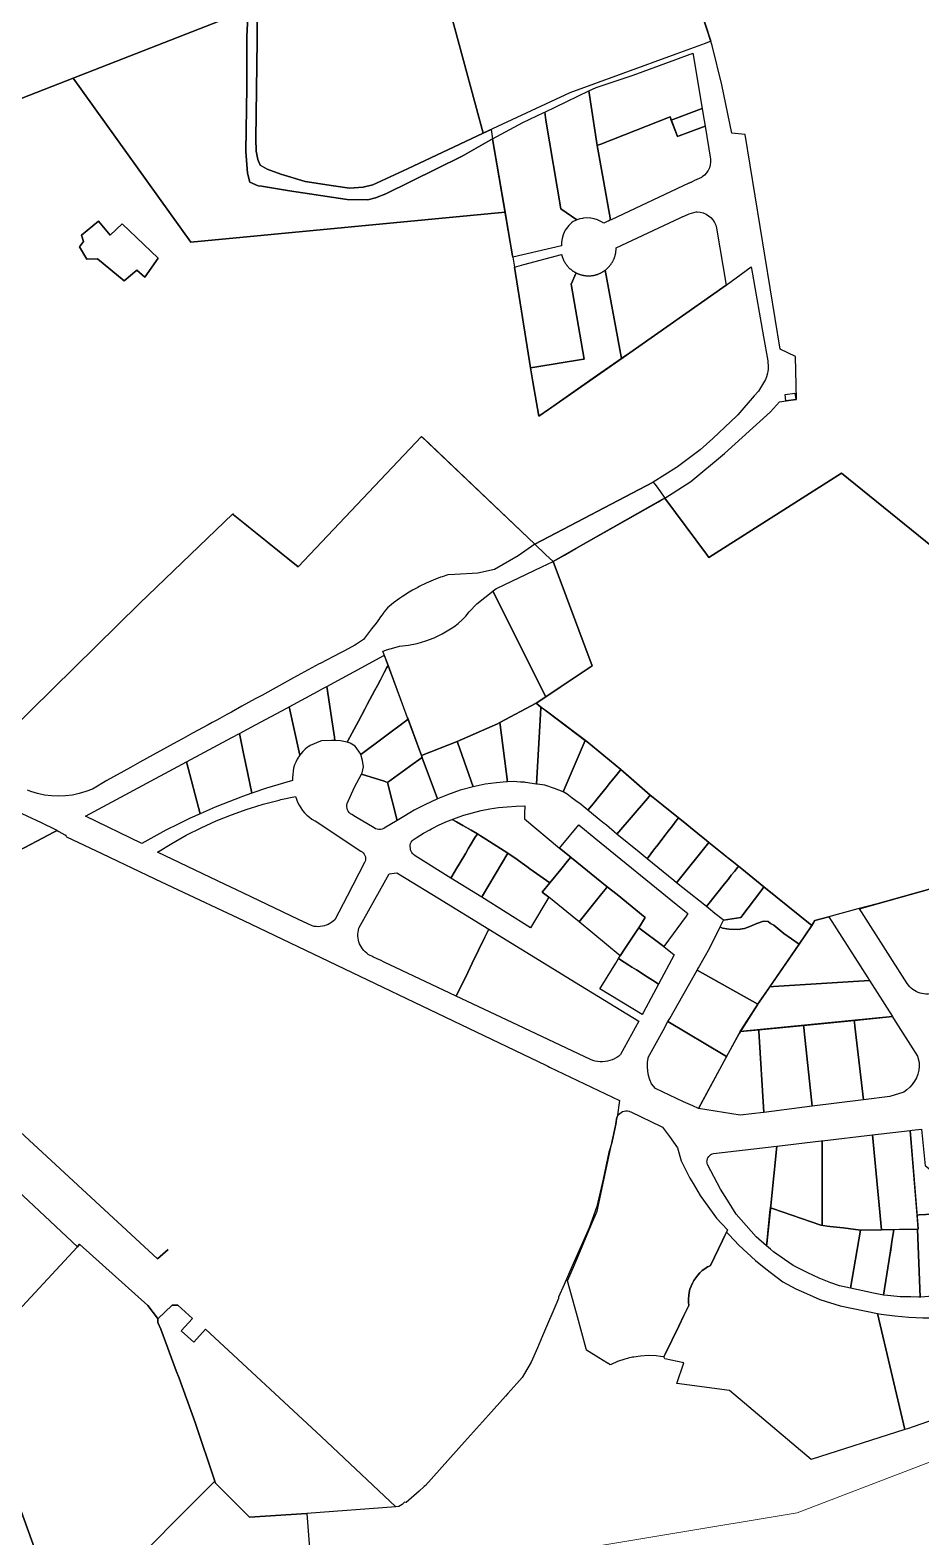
# Model space of a CAD drawing. Header units: metres. Extents: x 3 to 1027712, y 40 to 4430649.
# Drawn here: x 512282 to 512669, y 4409415 to 4410070 of the extents above; entities that cross this region are included whole.
import ezdxf

# ---------------------------------------------------------------- set-up
doc = ezdxf.new("R2010")
doc.units = ezdxf.units.M
doc.header["$MEASUREMENT"] = 0
doc.layers.add('A.ES.SDGC.CP.07003.cadastralparcel — CadastralParcel', color=1, linetype='Continuous')
doc.layers.add('Tuberias_distribucion_agua_ABAQUA', color=5, linetype='Continuous', lineweight=30)
doc.layers.add('Zonas_Interes_Minero_5_km', color=7, linetype='Continuous', lineweight=9, true_color=0xc0fac1)

msp = doc.modelspace()

# ---------------------------------------------------------------- linework, layer by layer
at = {"layer": 'A.ES.SDGC.CP.07003.cadastralparcel — CadastralParcel', "color": 7, "linetype": 'Continuous', "flags": 128}
for points in [[(512267.32, 4410144.84), (512313.98, 4410163.92), (512312.81, 4410166.58), (512349.51, 4410182.75), (512359.06, 4410156.57), (512366.62, 4410135.35), (512371.33, 4410117.67), (512376.22, 4410093.99), (512377.04, 4410082.97), (512376.89, 4410078.92), (512300.94, 4410049.26), (512214.39, 4410015.47)], [(512902.82, 4410080.74), (512945.56, 4409970.05), (512945.56, 4409970.05), (512945.62, 4409969.8), (512712.54, 4409814.39), (512711.62, 4409815.3), (512634.72, 4409877.53), (512577.08, 4409840.77), (512576.05, 4409842.26), (512558.07, 4409866.69), (512569.33, 4409873.85), (512583.9, 4409886.09), (512603.88, 4409904.14), (512607.82, 4409908.58), (512610.7, 4409908.97), (512614.99, 4409909.54), (512615.21, 4409909.57), (512614.73, 4409928.19), (512608.08, 4409931.4), (512592.95, 4410024.75), (512587.06, 4410025.41), (512582.82, 4410046.42), (512578.61, 4410063.41), (512549.07, 4410153.97)], [(512380.9, 4410087.79), (512380.9, 4410065.7), (512380.28, 4410022.9), (512380.48, 4410017.59), (512381.1, 4410013.92), (512382.12, 4410011.47), (512385.18, 4410009.63), (512391.1, 4410007.59), (512401.73, 4410004.33), (512413.98, 4410002.49), (512420.93, 4410001.47), (512426.85, 4410001.88), (512431.14, 4410002.9), (512446.16, 4410009.82), (512479.06, 4410025.28), (512482.58, 4410026.93), (512483.18, 4410022.83), (512469.89, 4410015.32), (512458.76, 4410009.77), (512436.77, 4409999), (512432.27, 4409997.16), (512429, 4409996.35), (512420.02, 4409996.55), (512394.89, 4410000.22), (512382.66, 4410002.23), (512381.21, 4410002.47), (512377.73, 4410004.1), (512376.71, 4410007.98), (512375.89, 4410017.37), (512376.3, 4410045.33), (512376.42, 4410067.25), (512376.89, 4410078.92)], [(512214.39, 4410015.47), (512300.94, 4410049.26), (512352.03, 4409978.02), (512352.03, 4409978.02), (512488.59, 4409991.03), (512490.68, 4409978.71), (512491.82, 4409972.05), (512491.98, 4409971.44), (512492.66, 4409967.14), (512499.61, 4409923.33), (512500.66, 4409917.23), (512503.23, 4409902.21), (512507.5, 4409905.2), (512541.31, 4409928.88), (512584.64, 4409959.22), (512595.54, 4409967.23), (512595.93, 4409964.86), (512596.1, 4409964.08), (512600.89, 4409936.83), (512602.73, 4409926.35), (512602.8, 4409925.74), (512602.95, 4409924.15), (512602.89, 4409922.55), (512602.8, 4409921.82), (512602.64, 4409920.96), (512602.19, 4409919.42), (512601.69, 4409918.24), (512598.71, 4409913.19), (512596.85, 4409911.17), (512589.71, 4409902.92), (512589.27, 4409902.46), (512578.87, 4409892.54), (512573.37, 4409887.71), (512563.5, 4409880.2), (512563.09, 4409879.92), (512553.01, 4409873.58), (512501.58, 4409846.58), (512452.28, 4409893.44), (512398.71, 4409836.81), (512370.62, 4409859.42), (512370.24, 4409859.86), (512329.65, 4409820.85), (512263.52, 4409755.73)], [(512263.52, 4409755.73), (512329.65, 4409820.85), (512370.24, 4409859.86), (512370.62, 4409859.42), (512370.63, 4409859.42), (512371.01, 4409859.1), (512398.71, 4409836.81), (512452.28, 4409893.44), (512453.23, 4409892.54), (512501.58, 4409846.58), (512494.34, 4409841.53), (512484.02, 4409835.64), (512476.8, 4409834.04), (512466.81, 4409833.43), (512463.64, 4409833.24), (512461.25, 4409832.46), (512460.47, 4409832.2), (512457.36, 4409831.01), (512454.3, 4409829.68), (512451.31, 4409828.22), (512450.61, 4409827.84), (512448.38, 4409826.63), (512446.21, 4409825.33), (512445.53, 4409824.91), (512443.98, 4409823.87), (512442.75, 4409823.06), (512440.07, 4409821.09), (512437.47, 4409819), (512436.09, 4409817.13), (512435.96, 4409816.95), (512435.02, 4409815.68), (512434.05, 4409814.37), (512433.95, 4409814.24), (512432.51, 4409812.33), (512430.58, 4409809.78), (512427.05, 4409805.23), (512424.08, 4409803.16), (512423.34, 4409802.64), (512418.78, 4409800.26), (512417.1, 4409799.38), (512408.18, 4409794.73), (512407.82, 4409794.54), (512396.68, 4409788.43), (512382.88, 4409780.86), (512380.01, 4409779.29), (512374.2, 4409776.11), (512369.64, 4409773.61), (512367.73, 4409772.56), (512364.63, 4409770.86), (512363.34, 4409770.15), (512361.28, 4409769.02), (512359.51, 4409768.05), (512352.8, 4409764.37), (512348.72, 4409762.13), (512345.96, 4409760.62), (512329.9, 4409751.81), (512325.81, 4409749.57), (512325.81, 4409749.57), (512315.45, 4409743.89), (512309.29, 4409740.1), (512306.45, 4409738.99), (512303.53, 4409738.12), (512300.55, 4409737.49), (512297.52, 4409737.11), (512294.48, 4409736.99), (512291.43, 4409737.12), (512288.4, 4409737.5), (512285.42, 4409738.13), (512282.5, 4409739), (512281.06, 4409739.57)], [(512672.97, 4409696.61), (512650.34, 4409690.23), (512641.88, 4409688.06), (512628.66, 4409684.36), (512623.15, 4409682.96), (512622.56, 4409681.93), (512621.9, 4409680.77), (512601.11, 4409697.55), (512591.41, 4409705.37), (512589.97, 4409706.52), (512587.09, 4409708.85), (512584.85, 4409710.65), (512583.67, 4409711.61), (512577.19, 4409716.84), (512576.06, 4409717.76), (512572.29, 4409720.81), (512565.93, 4409725.95), (512563.94, 4409727.55), (512562.29, 4409728.88), (512558.92, 4409731.6), (512557.25, 4409732.95), (512555.06, 4409734.72), (512552.9, 4409736.46), (512552.2, 4409737.02), (512551.71, 4409737.42), (512542.25, 4409745.69), (512542.16, 4409745.77), (512538.94, 4409748.59), (512538.94, 4409748.59), (512524.05, 4409760.75), (512506.57, 4409774.05), (512505.18, 4409775.02), (512504.76, 4409775.31), (512504.75, 4409775.32), (512502.13, 4409777.43), (512506.3, 4409780.22), (512512.51, 4409784.37), (512526.5, 4409793.73), (512509.42, 4409839.08), (512514.36, 4409841.88), (512519.4, 4409844.74), (512555.19, 4409865.05), (512556.82, 4409865.97), (512558.07, 4409866.69), (512576.05, 4409842.26), (512577.08, 4409840.77), (512634.72, 4409877.53), (512711.62, 4409815.3)], [(512268.17, 4409734.32), (512286.93, 4409725.58), (512293.23, 4409722.47), (512293.53, 4409722.35), (512293.96, 4409722.1), (512293.32, 4409721.79), (512292.51, 4409721.42), (512275.01, 4409712.15)], [(512275.01, 4409712.15), (512292.51, 4409721.42), (512293.32, 4409721.79), (512293.96, 4409722.1), (512294.71, 4409721.67), (512297.33, 4409720.26), (512297.38, 4409720.24), (512297.82, 4409719.57), (512297.93, 4409719.36), (512313.35, 4409712.06), (512336.33, 4409701.13), (512344, 4409697.46), (512374.92, 4409682.95), (512506.36, 4409620.06), (512506.64, 4409619.9), (512506.92, 4409619.73), (512507.15, 4409619.58), (512507.15, 4409619.58), (512507.85, 4409619.25), (512538.32, 4409604.71), (512537.26, 4409597.44), (512537.17, 4409597.23), (512536.99, 4409596.51), (512536.85, 4409595.41), (512536.71, 4409594.35), (512535.42, 4409588.35), (512534.99, 4409586.34), (512533.68, 4409582.25), (512531.2, 4409570.41), (512528.39, 4409558.53), (512525.07, 4409549.37), (512517.54, 4409532.41), (512514.21, 4409524.69), (512511.79, 4409519.13), (512511.86, 4409518.53), (512510.66, 4409515.76), (512505.75, 4409504.43), (512504.82, 4409502.3), (512502.64, 4409497.17), (512499.98, 4409490.93), (512497.04, 4409485.97), (512496.05, 4409484.19), (512493.71, 4409481.56), (512489.84, 4409477.22), (512488.82, 4409476.09), (512481.39, 4409467.82), (512470.97, 4409456.23), (512453.93, 4409437.28), (512453.38, 4409436.79), (512451.21, 4409434.84), (512445.66, 4409429.88), (512444.81, 4409429.96), (512443.92, 4409429), (512442.35, 4409428.08), (512441.16, 4409427.99), (512408.69, 4409458.6), (512358.32, 4409505.3), (512353.33, 4409499.58), (512347.75, 4409504.46), (512352.79, 4409509.93), (512346.33, 4409515.75), (512343.89, 4409515.69), (512337.63, 4409509.7), (512337.56, 4409510), (512333.26, 4409515.56), (512303.71, 4409542.06), (512303.61, 4409542.15), (512302.74, 4409541.11), (512224.42, 4409614.53)], [(512258.42, 4409493.33), (512302.6, 4409540.94), (512303.61, 4409542.15), (512303.71, 4409542.06), (512333.26, 4409515.56), (512337.56, 4409510), (512337.7, 4409509.4), (512337.73, 4409508.78), (512337.66, 4409508.16), (512338.98, 4409505.22), (512345.61, 4409487.16), (512346.98, 4409483.88), (512353.96, 4409464.68), (512362.39, 4409439.09), (512318.72, 4409395.28), (512301.55, 4409379.54), (512290.98, 4409390.78), (512254.64, 4409491.15)], [(512254.64, 4409491.15), (512290.98, 4409390.78), (512301.55, 4409379.54), (512303.41, 4409381.24), (512317.21, 4409393.9), (512324.9, 4409385.77), (512326.05, 4409384.56), (512311.14, 4409369.75), (512063.92, 4409134.73)], [(512318.72, 4409395.28), (512362.39, 4409439.09), (512362.41, 4409439.04), (512362.69, 4409438.24), (512377.57, 4409423.5), (512402.37, 4409425.16), (512402.37, 4409425.16), (512408.09, 4409351.33)]]:
    msp.add_lwpolyline(points, dxfattribs=at)
for points in [[(512549.15, 4410153.7), (512577.95, 4410065.42), (512575.55, 4410064.37), (512562.79, 4410059.71), (512516.68, 4410042.88), (512499.88, 4410035.03), (512479.06, 4410025.28), (512454.38, 4410116.47), (512456.98, 4410117.48), (512526.8, 4410145.51), (512530.16, 4410146.86), (512533.9, 4410148.21), (512549.07, 4410153.97), (512549.15, 4410153.7)], [(512446.16, 4410009.82), (512431.14, 4410002.9), (512426.85, 4410001.88), (512420.93, 4410001.47), (512413.98, 4410002.49), (512401.73, 4410004.33), (512391.1, 4410007.59), (512385.18, 4410009.63), (512382.12, 4410011.47), (512381.1, 4410013.92), (512380.48, 4410017.59), (512380.28, 4410022.9), (512380.9, 4410065.7), (512380.9, 4410087.79), (512454.38, 4410116.47), (512479.06, 4410025.28), (512446.16, 4410009.82)], [(512352.03, 4409978.02), (512300.94, 4410049.26), (512376.89, 4410078.92), (512376.42, 4410067.25), (512376.3, 4410045.33), (512375.89, 4410017.37), (512376.71, 4410007.98), (512377.73, 4410004.1), (512381.21, 4410002.47), (512382.66, 4410002.23), (512394.89, 4410000.22), (512420.02, 4409996.55), (512429, 4409996.35), (512432.27, 4409997.16), (512436.77, 4409999), (512458.76, 4410009.77), (512469.89, 4410015.32), (512483.18, 4410022.83), (512488.59, 4409991.03), (512352.03, 4409978.02)], [(512528.18, 4410045.25), (512544.3, 4410050.59), (512562.83, 4410057.4), (512569.02, 4410059.68), (512569.61, 4410059.92), (512569.86, 4410060.02), (512570.22, 4410060.17), (512570.29, 4410059.63), (512573.37, 4410041.2), (512574.21, 4410036.12), (512560.83, 4410031.01), (512560.29, 4410032.47), (512530.15, 4410020.52), (512529.31, 4410020.21), (512528.65, 4410019.96), (512524.98, 4410043.7), (512528.18, 4410045.25)], [(512524.98, 4410043.7), (512528.65, 4410019.96), (512531.38, 4410004.76), (512534.47, 4409987.6), (512533.73, 4409987.25), (512532.65, 4409986.75), (512532.44, 4409986.65), (512531.51, 4409986.16), (512530.18, 4409987), (512528.76, 4409987.66), (512527.27, 4409988.13), (512525.82, 4409988.4), (512525.72, 4409988.42), (512524.16, 4409988.5), (512522.6, 4409988.38), (512522.17, 4409988.3), (512521.06, 4409988.07), (512519.82, 4409987.64), (512512.82, 4409992.41), (512506.32, 4410031.03), (512505.81, 4410034.44), (512524.98, 4410043.7)], [(512568.19, 4410025.58), (512564.27, 4410024.13), (512563.47, 4410023.84), (512560.83, 4410031.01), (512574.21, 4410036.12), (512574.68, 4410033.31), (512575.5, 4410028.36), (512568.19, 4410025.58)], [(512519.82, 4409987.64), (512519.58, 4409987.56), (512518.17, 4409986.87), (512517.4, 4409986.38), (512516.26, 4409985.23), (512515.28, 4409983.95), (512514.76, 4409983.11), (512514.46, 4409982.55), (512513.83, 4409981.07), (512513.38, 4409979.52), (512513.12, 4409977.92), (512513.06, 4409976.4), (512491.98, 4409971.44), (512491.82, 4409972.05), (512483.18, 4410022.83), (512496.35, 4410030.05), (512505.49, 4410034.29), (512505.81, 4410034.44), (512506.32, 4410031.03), (512512.82, 4409992.41), (512519.82, 4409987.64)], [(512529.31, 4410020.21), (512530.15, 4410020.52), (512560.29, 4410032.47), (512563.47, 4410023.84), (512564.27, 4410024.13), (512568.19, 4410025.58), (512575.5, 4410028.36), (512577.88, 4410014.08), (512577.91, 4410012.79), (512577.74, 4410011.51), (512577.38, 4410010.27), (512576.82, 4410009.11), (512576.71, 4410008.91), (512576.1, 4410008.04), (512575.21, 4410007.1), (512574.19, 4410006.3), (512573.93, 4410006.13), (512570.88, 4410004.7), (512569.91, 4410004.24), (512569.82, 4410004.19), (512569.6, 4410004.07), (512569.39, 4410003.96), (512569.17, 4410003.85), (512568.95, 4410003.74), (512568.73, 4410003.64), (512568.51, 4410003.54), (512534.63, 4409987.67), (512534.47, 4409987.6), (512531.38, 4410004.76), (512528.65, 4410019.96), (512529.31, 4410020.21)], [(512532.03, 4409965.71), (512532.19, 4409965.83), (512532.36, 4409965.96), (512532.52, 4409966.1), (512532.68, 4409966.23), (512532.84, 4409966.37), (512532.99, 4409966.51), (512533.14, 4409966.65), (512533.29, 4409966.8), (512533.44, 4409966.95), (512533.59, 4409967.1), (512533.73, 4409967.25), (512533.87, 4409967.41), (512534, 4409967.57), (512534.14, 4409967.73), (512534.27, 4409967.89), (512534.4, 4409968.06), (512534.52, 4409968.23), (512534.64, 4409968.4), (512534.76, 4409968.57), (512534.88, 4409968.75), (512534.99, 4409968.92), (512535.1, 4409969.1), (512535.21, 4409969.28), (512535.31, 4409969.46), (512535.41, 4409969.65), (512535.51, 4409969.83), (512535.6, 4409970.02), (512535.69, 4409970.21), (512535.78, 4409970.4), (512535.87, 4409970.59), (512535.95, 4409970.78), (512536.02, 4409970.98), (512536.1, 4409971.17), (512536.17, 4409971.37), (512536.23, 4409971.57), (512536.3, 4409971.77), (512536.36, 4409971.97), (512536.42, 4409972.17), (512536.47, 4409972.37), (512536.52, 4409972.58), (512536.56, 4409972.78), (512536.61, 4409972.99), (512536.65, 4409973.19), (512536.68, 4409973.4), (512536.71, 4409973.6), (512536.74, 4409973.81), (512536.76, 4409974.02), (512536.78, 4409974.23), (512536.8, 4409974.44), (512536.82, 4409974.65), (512536.82, 4409974.86), (512536.83, 4409975.06), (512536.83, 4409975.27), (512536.83, 4409975.48), (512564.61, 4409988.49), (512565.84, 4409989.06), (512565.93, 4409989.1), (512566.93, 4409989.57), (512568.52, 4409990.32), (512571.65, 4409991.1), (512572.1, 4409991.13), (512573.42, 4409991), (512574.7, 4409990.67), (512575.92, 4409990.16), (512577.05, 4409989.47), (512578.06, 4409988.61), (512578.93, 4409987.62), (512579.64, 4409986.5), (512580.17, 4409985.29), (512580.51, 4409984.01), (512584.64, 4409959.22), (512541.31, 4409928.88), (512540.24, 4409928.13), (512539.16, 4409927.37), (512532.03, 4409965.71)], [(512323.03, 4409961.09), (512311.41, 4409970.72), (512306.83, 4409970.54), (512303.56, 4409975.92), (512305.35, 4409978.28), (512304.55, 4409981.04), (512311.93, 4409987.12), (512316.89, 4409980.99), (512322.2, 4409985.98), (512337.78, 4409970.95), (512331.98, 4409962.79), (512328.52, 4409965.76), (512323.03, 4409961.09)], [(512303.56, 4409975.92), (512306.83, 4409970.54), (512311.41, 4409970.72), (512323.03, 4409961.09), (512328.52, 4409965.76), (512331.98, 4409962.79), (512337.78, 4409970.95), (512322.2, 4409985.98), (512316.89, 4409980.99), (512311.93, 4409987.12), (512304.55, 4409981.04), (512305.35, 4409978.28), (512303.56, 4409975.92)], [(512517.35, 4409959.63), (512522.95, 4409927.13), (512521.85, 4409926.95), (512502.42, 4409923.79), (512499.61, 4409923.33), (512492.66, 4409967.14), (512496.76, 4409968.24), (512513.14, 4409972.64), (512513.18, 4409972.44), (512513.24, 4409972.24), (512513.29, 4409972.04), (512513.35, 4409971.83), (512513.41, 4409971.63), (512513.48, 4409971.44), (512513.55, 4409971.24), (512513.62, 4409971.04), (512513.7, 4409970.85), (512513.78, 4409970.65), (512513.86, 4409970.46), (512513.95, 4409970.27), (512514.03, 4409970.08), (512514.13, 4409969.89), (512514.22, 4409969.71), (512514.32, 4409969.52), (512514.43, 4409969.34), (512514.53, 4409969.16), (512514.64, 4409968.98), (512514.75, 4409968.8), (512514.87, 4409968.63), (512514.99, 4409968.46), (512515.11, 4409968.29), (512515.23, 4409968.12), (512515.36, 4409967.95), (512515.49, 4409967.79), (512515.62, 4409967.62), (512515.76, 4409967.46), (512515.89, 4409967.31), (512516.04, 4409967.15), (512516.18, 4409967), (512516.33, 4409966.85), (512516.47, 4409966.7), (512516.63, 4409966.56), (512516.78, 4409966.42), (512516.94, 4409966.28), (512517.09, 4409966.14), (512517.26, 4409966.01), (512517.42, 4409965.88), (512517.59, 4409965.75), (512517.75, 4409965.62), (512517.92, 4409965.5), (512518.1, 4409965.38), (512518.27, 4409965.27), (512518.45, 4409965.15), (512518.62, 4409965.04), (512518.8, 4409964.94), (512518.99, 4409964.83), (512519.17, 4409964.73), (512519.36, 4409964.63), (512519.43, 4409964.6), (512517.35, 4409959.63)], [(512526.86, 4409918.76), (512508.26, 4409905.74), (512507.5, 4409905.2), (512503.23, 4409902.21), (512500.66, 4409917.23), (512499.61, 4409923.33), (512502.42, 4409923.79), (512521.85, 4409926.95), (512522.95, 4409927.13), (512517.35, 4409959.63), (512519.43, 4409964.6), (512519.54, 4409964.54), (512519.73, 4409964.45), (512519.92, 4409964.36), (512520.11, 4409964.28), (512520.31, 4409964.2), (512520.5, 4409964.12), (512520.7, 4409964.05), (512520.9, 4409963.98), (512521.09, 4409963.91), (512521.29, 4409963.84), (512521.49, 4409963.79), (512521.7, 4409963.73), (512521.9, 4409963.68), (512522.1, 4409963.63), (512522.31, 4409963.58), (512522.51, 4409963.54), (512522.72, 4409963.5), (512522.92, 4409963.46), (512523.13, 4409963.43), (512523.34, 4409963.4), (512523.55, 4409963.38), (512523.75, 4409963.36), (512523.96, 4409963.34), (512524.17, 4409963.33), (512524.38, 4409963.32), (512524.59, 4409963.31), (512524.8, 4409963.31), (512525.01, 4409963.31), (512525.22, 4409963.32), (512525.43, 4409963.33), (512525.64, 4409963.34), (512525.84, 4409963.35), (512526.05, 4409963.37), (512526.26, 4409963.4), (512526.47, 4409963.42), (512526.68, 4409963.45), (512526.88, 4409963.49), (512527.09, 4409963.52), (512527.29, 4409963.57), (512527.5, 4409963.61), (512527.7, 4409963.66), (512527.91, 4409963.71), (512528.11, 4409963.77), (512528.31, 4409963.82), (512528.51, 4409963.89), (512528.71, 4409963.95), (512528.91, 4409964.02), (512529.1, 4409964.09), (512529.3, 4409964.17), (512529.49, 4409964.25), (512529.68, 4409964.33), (512529.87, 4409964.42), (512530.06, 4409964.51), (512530.25, 4409964.6), (512530.44, 4409964.7), (512530.62, 4409964.8), (512530.8, 4409964.9), (512530.98, 4409965.01), (512531.16, 4409965.12), (512531.34, 4409965.23), (512531.52, 4409965.34), (512531.69, 4409965.46), (512531.86, 4409965.58), (512532.03, 4409965.71), (512539.16, 4409927.37), (512526.86, 4409918.76)], [(512610.64, 4409908.96), (512610.3, 4409911.66), (512614.56, 4409912.23), (512614.99, 4409909.54), (512610.7, 4409908.97), (512610.64, 4409908.96)], [(512506.19, 4409842.19), (512501.58, 4409846.58), (512553.01, 4409873.58), (512554.2, 4409871.96), (512556.07, 4409869.42), (512558.07, 4409866.69), (512556.82, 4409865.97), (512519.4, 4409844.74), (512509.42, 4409839.08), (512506.19, 4409842.19)], [(512506.3, 4409780.22), (512483.27, 4409826.24), (512484.16, 4409826.89), (512484.82, 4409827.33), (512504.59, 4409836.74), (512509.42, 4409839.08), (512526.5, 4409793.73), (512512.51, 4409784.37), (512506.3, 4409780.22)], [(512502.13, 4409777.43), (512486.36, 4409769.07), (512485.24, 4409768.47), (512467.83, 4409760.84), (512452.21, 4409754.76), (512435.44, 4409800.06), (512436.09, 4409800.29), (512437.12, 4409800.66), (512440.24, 4409801.48), (512442.72, 4409802.22), (512446.56, 4409802.68), (512450.36, 4409803.46), (512454.09, 4409804.54), (512457.71, 4409805.92), (512461.21, 4409807.59), (512463.45, 4409808.89), (512466.27, 4409810.71), (512468.14, 4409812.11), (512469.88, 4409813.66), (512470.12, 4409813.9), (512471.47, 4409815.37), (512472.91, 4409817.2), (512476.25, 4409820.67), (512483.27, 4409826.24), (512506.3, 4409780.22), (512502.13, 4409777.43)], [(512435.55, 4409797.99), (512436.1, 4409798.28), (512437.73, 4409793.89), (512437.26, 4409793.02), (512436.09, 4409790.82), (512434.42, 4409787.68), (512433.07, 4409785.15), (512431.8, 4409782.77), (512429.83, 4409779.07), (512428.66, 4409776.87), (512427.61, 4409774.88), (512424.82, 4409769.65), (512423.97, 4409768.05), (512423.95, 4409768.02), (512420.14, 4409760.85), (512419.93, 4409760.45), (512417.07, 4409761.11), (512414.89, 4409761.18), (512414.61, 4409761.19), (512414.39, 4409762.65), (512413.54, 4409768.33), (512411.09, 4409784.68), (512429.56, 4409794.73), (512435.55, 4409797.99)], [(512446.09, 4409771.31), (512446.4, 4409770.45), (512425.93, 4409755.16), (512425.9, 4409755.28), (512423.4, 4409758.83), (512421.32, 4409760.13), (512419.93, 4409760.45), (512420.14, 4409760.85), (512423.95, 4409768.02), (512423.97, 4409768.05), (512424.82, 4409769.65), (512427.61, 4409774.88), (512428.66, 4409776.87), (512429.83, 4409779.07), (512431.8, 4409782.77), (512433.07, 4409785.15), (512434.42, 4409787.68), (512436.09, 4409790.82), (512437.26, 4409793.02), (512437.73, 4409793.89), (512446.09, 4409771.31)], [(512413.54, 4409768.33), (512414.39, 4409762.65), (512414.61, 4409761.19), (512413.19, 4409761.24), (512408.79, 4409761.08), (512408.43, 4409760.93), (512403.93, 4409759.07), (512403.32, 4409758.67), (512402.77, 4409758.31), (512401.68, 4409757.44), (512400.67, 4409756.48), (512399.75, 4409755.44), (512399.33, 4409754.86), (512394.71, 4409775.87), (512407.33, 4409782.66), (512409.41, 4409783.78), (512410.61, 4409784.42), (512411.09, 4409784.68), (512413.54, 4409768.33)], [(512393.77, 4409775.37), (512394.71, 4409775.87), (512399.33, 4409754.86), (512398.93, 4409754.32), (512398.74, 4409754), (512398.21, 4409753.13), (512397.59, 4409751.88), (512397.09, 4409750.59), (512396.7, 4409749.25), (512396.44, 4409747.89), (512396.29, 4409746.5), (512396.27, 4409745.11), (512396.27, 4409743.89), (512384.9, 4409740.49), (512378.49, 4409738.27), (512376.73, 4409746.8), (512374.77, 4409756.29), (512374.16, 4409759.27), (512373.13, 4409764.27), (512380.16, 4409768.05), (512393.77, 4409775.37)], [(512502.3, 4409742.3), (512497.46, 4409743.01), (512496.99, 4409743.08), (512495.28, 4409743.19), (512492.09, 4409743.4), (512489.64, 4409743.27), (512486.47, 4409768.09), (512486.36, 4409769.07), (512502.13, 4409777.43), (512504.19, 4409775.77), (512504.02, 4409772.69), (512502.3, 4409742.3)], [(512513.77, 4409738.98), (512510.13, 4409740.35), (512505.86, 4409741.77), (512502.61, 4409742.25), (512502.3, 4409742.3), (512504.02, 4409772.69), (512504.19, 4409775.77), (512504.76, 4409775.31), (512505.26, 4409774.96), (512506.57, 4409774.05), (512523.42, 4409761.23), (512513.77, 4409738.98)], [(512451.1, 4409752.89), (512448.67, 4409751.13), (512437.47, 4409743.02), (512436.09, 4409743.53), (512426.21, 4409746.64), (512426.46, 4409747.12), (512426.99, 4409749.82), (512426.66, 4409752.51), (512425.93, 4409755.16), (512446.4, 4409770.45), (512452.53, 4409753.91), (512451.81, 4409753.4), (512451.66, 4409753.29), (512451.1, 4409752.89)], [(512486.36, 4409769.07), (512486.47, 4409768.09), (512489.64, 4409743.27), (512489.25, 4409743.25), (512484.8, 4409742.76), (512479.92, 4409742.2), (512474.77, 4409741.05), (512468.98, 4409757.58), (512468.08, 4409760.13), (512467.83, 4409760.84), (512485.24, 4409768.47), (512486.36, 4409769.07)], [(512369.79, 4409762.48), (512373.13, 4409764.27), (512374.16, 4409759.27), (512374.77, 4409756.29), (512376.73, 4409746.8), (512378.49, 4409738.27), (512374.47, 4409736.88), (512373.68, 4409736.61), (512365.86, 4409733.53), (512362.63, 4409732.26), (512356.08, 4409729.36), (512350.1, 4409751.89), (512369.79, 4409762.48)], [(512513.77, 4409738.98), (512523.42, 4409761.23), (512524.05, 4409760.75), (512538.94, 4409748.59), (512538.51, 4409748.07), (512536.69, 4409745.83), (512535.14, 4409743.93), (512533.86, 4409742.35), (512532.49, 4409740.66), (512528.63, 4409735.91), (512527.6, 4409734.64), (512526.18, 4409732.89), (512524.59, 4409730.94), (512521.11, 4409733.8), (512520.42, 4409734.29), (512517.73, 4409736.21), (512515.62, 4409737.94), (512513.77, 4409738.98)], [(512468.08, 4409760.13), (512468.98, 4409757.58), (512474.77, 4409741.05), (512469.08, 4409739.59), (512463.52, 4409737.6), (512459.2, 4409735.9), (512452.6, 4409753.72), (512452.21, 4409754.76), (512467.83, 4409760.84), (512468.08, 4409760.13)], [(512350.1, 4409751.89), (512356.08, 4409729.36), (512351.77, 4409727.45), (512348.76, 4409725.97), (512346.46, 4409724.83), (512341.12, 4409722.2), (512330.7, 4409716.5), (512306.2, 4409728.29), (512350.1, 4409751.89)], [(512451.81, 4409753.4), (512452.53, 4409753.91), (512452.6, 4409753.72), (512459.2, 4409735.9), (512453.69, 4409733.25), (512450.83, 4409731.84), (512449.14, 4409731.01), (512447.13, 4409729.76), (512444.52, 4409728.13), (512441.64, 4409726.41), (512437.47, 4409743.02), (512448.67, 4409751.13), (512451.1, 4409752.89), (512451.66, 4409753.29), (512451.81, 4409753.4)], [(512538.51, 4409748.07), (512538.94, 4409748.59), (512551.71, 4409737.42), (512550.5, 4409736.01), (512537.21, 4409720.57), (512532.59, 4409724.36), (512531.11, 4409725.58), (512524.59, 4409730.94), (512526.18, 4409732.89), (512527.6, 4409734.64), (512528.63, 4409735.91), (512532.49, 4409740.66), (512533.86, 4409742.35), (512535.14, 4409743.93), (512536.69, 4409745.83), (512538.51, 4409748.07)], [(512426.21, 4409746.64), (512436.09, 4409743.53), (512437.47, 4409743.02), (512441.64, 4409726.41), (512436.09, 4409723.09), (512435.87, 4409722.96), (512435.19, 4409722.7), (512434.47, 4409722.55), (512433.74, 4409722.53), (512433.01, 4409722.64), (512432.32, 4409722.86), (512431.67, 4409723.21), (512423.59, 4409728.03), (512421.94, 4409729.02), (512421.35, 4409729.41), (512420.84, 4409729.9), (512420.42, 4409730.46), (512420.1, 4409731.09), (512419.89, 4409731.76), (512419.8, 4409732.46), (512419.82, 4409733.16), (512419.97, 4409733.85), (512423.17, 4409740.97), (512426.21, 4409746.64)], [(512377.98, 4409731.81), (512383.42, 4409733.5), (512390.4, 4409735.34), (512391.2, 4409735.52), (512397.45, 4409736.9), (512397.93, 4409735.68), (512398.43, 4409734.38), (512399.04, 4409733.13), (512399.76, 4409731.93), (512400.57, 4409730.8), (512401.47, 4409729.74), (512402.46, 4409728.76), (512403.53, 4409727.86), (512404.67, 4409727.06), (512405.87, 4409726.36), (512406.05, 4409726.24), (512425.92, 4409713.12), (512426.48, 4409712.8), (512426.97, 4409712.38), (512427.38, 4409711.87), (512427.69, 4409711.3), (512427.89, 4409710.68), (512427.97, 4409710.04), (512427.94, 4409709.39), (512427.78, 4409708.76), (512427.52, 4409708.16), (512419.89, 4409693.5), (512414.59, 4409683.32), (512413.94, 4409682.71), (512413.24, 4409682.17), (512412.49, 4409681.68), (512411.71, 4409681.27), (512410.89, 4409680.92), (512410.04, 4409680.65), (512409.17, 4409680.45), (512408.29, 4409680.33), (512407.4, 4409680.28), (512406.51, 4409680.31), (512405.63, 4409680.42), (512404.75, 4409680.61), (512398.87, 4409683.41), (512371.64, 4409696.4), (512366.95, 4409698.64), (512337.54, 4409712.74), (512343.69, 4409716.51), (512350, 4409720.02), (512356.45, 4409723.27), (512363.03, 4409726.24), (512369.72, 4409728.94), (512376.52, 4409731.36), (512377.98, 4409731.81)], [(512551.71, 4409737.42), (512552.9, 4409736.46), (512555.06, 4409734.72), (512557.25, 4409732.95), (512558.92, 4409731.6), (512562.29, 4409728.88), (512563.94, 4409727.55), (512562.43, 4409725.59), (512562.23, 4409725.33), (512560.8, 4409723.47), (512559.5, 4409721.79), (512558.22, 4409720.13), (512554.47, 4409715.26), (512553.56, 4409714.08), (512550.29, 4409709.84), (512546.84, 4409712.67), (512537.21, 4409720.57), (512550.5, 4409736.01), (512551.71, 4409737.42)], [(512497.07, 4409729.49), (512497, 4409727.39), (512496.99, 4409727.12), (512512.27, 4409714.45), (512517.12, 4409710.52), (512515.52, 4409708.56), (512512.76, 4409705.19), (512507.99, 4409699.35), (512499.4, 4409705.43), (512498.04, 4409706.39), (512495.95, 4409707.87), (512493.77, 4409709.42), (512489.81, 4409712.22), (512480.26, 4409718.34), (512477.89, 4409719.85), (512476.54, 4409720.72), (512473.87, 4409722.23), (512470.24, 4409724.27), (512467.43, 4409725.85), (512465.56, 4409726.91), (512467.08, 4409727.5), (512470.71, 4409728.74), (512474.4, 4409729.81), (512478.13, 4409730.73), (512481.9, 4409731.47), (512485.69, 4409732.05), (512489.51, 4409732.46), (512493.34, 4409732.69), (512497.18, 4409732.76), (512497.07, 4409729.49)], [(512465.38, 4409702.03), (512465.03, 4409701.44), (512449.52, 4409711.13), (512448.76, 4409711.64), (512448.35, 4409712.12), (512448.07, 4409712.57), (512447.74, 4409713.08), (512447.5, 4409713.65), (512447.44, 4409714.43), (512447.35, 4409715.1), (512447.37, 4409715.77), (512447.51, 4409716.43), (512447.77, 4409717.05), (512448.14, 4409717.62), (512448.6, 4409718.1), (512449.92, 4409718.96), (512453.19, 4409720.97), (512455.88, 4409722.46), (512456.55, 4409722.83), (512459.99, 4409724.54), (512463.5, 4409726.1), (512465.56, 4409726.91), (512467.43, 4409725.85), (512470.24, 4409724.27), (512473.87, 4409722.23), (512476.54, 4409720.72), (512475.36, 4409718.74), (512473.42, 4409715.51), (512472.75, 4409714.38), (512471.46, 4409712.22), (512468.63, 4409707.48), (512467.5, 4409705.59), (512465.38, 4409702.03)], [(512512.96, 4409715.29), (512520.59, 4409724.53), (512528.01, 4409718.49), (512562.99, 4409690.02), (512567.99, 4409685.95), (512567.22, 4409684.89), (512557.54, 4409671.6), (512546.73, 4409679.83), (512549.47, 4409684.28), (512537.24, 4409694.2), (512532.99, 4409697.65), (512517.45, 4409710.25), (512517.12, 4409710.52), (512512.27, 4409714.45), (512512.96, 4409715.29)], [(512576.06, 4409717.76), (512577.19, 4409716.84), (512563.08, 4409699.38), (512561.86, 4409700.35), (512550.29, 4409709.84), (512553.56, 4409714.08), (512554.47, 4409715.26), (512558.22, 4409720.13), (512559.5, 4409721.79), (512560.8, 4409723.47), (512562.23, 4409725.33), (512562.43, 4409725.59), (512563.94, 4409727.55), (512565.93, 4409725.95), (512572.29, 4409720.81), (512576.06, 4409717.76)], [(512465.38, 4409702.03), (512467.5, 4409705.59), (512468.63, 4409707.48), (512471.46, 4409712.22), (512472.75, 4409714.38), (512473.42, 4409715.51), (512475.36, 4409718.74), (512476.54, 4409720.72), (512477.89, 4409719.85), (512480.26, 4409718.34), (512489.81, 4409712.22), (512478.81, 4409693.69), (512478.44, 4409693.06), (512465.03, 4409701.44), (512465.38, 4409702.03)], [(512576.07, 4409689.04), (512565.78, 4409697.23), (512563.08, 4409699.38), (512577.19, 4409716.84), (512583.67, 4409711.61), (512587.09, 4409708.85), (512589.97, 4409706.52), (512588.23, 4409704.34), (512586.89, 4409702.64), (512585.47, 4409700.86), (512583.94, 4409698.93), (512580.57, 4409694.7), (512576.07, 4409689.04)], [(512478.81, 4409693.69), (512489.81, 4409712.22), (512493.77, 4409709.42), (512495.95, 4409707.87), (512498.04, 4409706.39), (512499.4, 4409705.43), (512507.99, 4409699.35), (512504.74, 4409695.33), (512507.64, 4409693.18), (512500.06, 4409680.49), (512499.67, 4409679.8), (512478.44, 4409693.06), (512478.81, 4409693.69)], [(512517.12, 4409710.52), (512517.45, 4409710.25), (512532.99, 4409697.65), (512532.08, 4409696.5), (512530.68, 4409694.73), (512520.84, 4409682.33), (512517.72, 4409684.89), (512507.64, 4409693.18), (512504.74, 4409695.33), (512507.99, 4409699.35), (512512.76, 4409705.19), (512515.52, 4409708.56), (512517.12, 4409710.52)], [(512445.67, 4409701.2), (512459.32, 4409692.81), (512481.49, 4409679.19), (512479.83, 4409675.76), (512474.3, 4409664.35), (512472.35, 4409660.31), (512467.39, 4409650.08), (512456.56, 4409655.2), (512436.09, 4409664.87), (512434.44, 4409665.65), (512433.33, 4409666.17), (512431.15, 4409667.2), (512430.67, 4409667.43), (512429.89, 4409667.8), (512429.15, 4409668.24), (512428.45, 4409668.75), (512427.8, 4409669.31), (512427.2, 4409669.92), (512426.65, 4409670.59), (512426.16, 4409671.3), (512425.73, 4409672.05), (512425.38, 4409672.83), (512425.08, 4409673.64), (512424.86, 4409674.48), (512424.72, 4409675.33), (512424.64, 4409676.18), (512424.64, 4409677.05), (512424.72, 4409677.91), (512424.87, 4409678.75), (512425.09, 4409679.59), (512425.24, 4409679.86), (512436.09, 4409699.37), (512438.27, 4409703.29), (512441.55, 4409703.73), (512445.67, 4409701.2)], [(512591.11, 4409684.24), (512583.5, 4409683.13), (512582.73, 4409683.75), (512579.81, 4409686.07), (512577.02, 4409688.29), (512576.07, 4409689.04), (512580.57, 4409694.7), (512583.94, 4409698.93), (512585.47, 4409700.86), (512586.89, 4409702.64), (512588.23, 4409704.34), (512589.97, 4409706.52), (512591.41, 4409705.37), (512601.11, 4409697.55), (512600.16, 4409696.29), (512591.11, 4409684.24)], [(512532.99, 4409697.65), (512537.24, 4409694.2), (512549.47, 4409684.28), (512546.73, 4409679.83), (512546.02, 4409678.76), (512540.23, 4409670.03), (512539.21, 4409668.49), (512538.66, 4409667.67), (512520.84, 4409682.33), (512530.68, 4409694.73), (512532.08, 4409696.5), (512532.99, 4409697.65)], [(512583.5, 4409683.13), (512591.11, 4409684.24), (512600.16, 4409696.29), (512601.11, 4409697.55), (512621.9, 4409680.77), (512616.33, 4409672.68), (512609.66, 4409677.35), (512605.36, 4409680.88), (512603.94, 4409681.72), (512602.89, 4409682.57), (512600.86, 4409682.69), (512598, 4409681.73), (512595.01, 4409680.3), (512592.63, 4409679.46), (512589.76, 4409679.11), (512585.94, 4409679.23), (512583.08, 4409679.7), (512582.08, 4409680.25), (512583.5, 4409683.13)], [(512680.57, 4409652.3), (512674.14, 4409651.22), (512673.27, 4409651.07), (512672.39, 4409650.99), (512671.51, 4409650.99), (512670.63, 4409651.07), (512669.76, 4409651.21), (512668.91, 4409651.43), (512668.08, 4409651.72), (512667.28, 4409652.09), (512666.5, 4409652.51), (512665.77, 4409653), (512665.09, 4409653.55), (512664.45, 4409654.16), (512663.86, 4409654.82), (512663.34, 4409655.53), (512643.42, 4409686.74), (512642.59, 4409688.04), (512672.97, 4409696.61), (512680.57, 4409652.3)], [(512572.2, 4409661.65), (512572.61, 4409662.37), (512577.53, 4409671.07), (512582.08, 4409680.25), (512583.08, 4409679.7), (512585.94, 4409679.23), (512589.76, 4409679.11), (512592.63, 4409679.46), (512595.01, 4409680.3), (512598, 4409681.73), (512600.86, 4409682.69), (512602.89, 4409682.57), (512603.94, 4409681.72), (512605.36, 4409680.88), (512609.66, 4409677.35), (512616.33, 4409672.68), (512598.94, 4409647.41), (512598.49, 4409646.71), (512598.36, 4409646.51), (512572.01, 4409661.3), (512572.2, 4409661.65)], [(512646.23, 4409657.96), (512646.93, 4409656.86), (512605.22, 4409654.3), (512603.58, 4409654.15), (512616.33, 4409672.68), (512621.9, 4409680.77), (512623.15, 4409682.96), (512628.66, 4409684.36), (512629.28, 4409684.53), (512646.23, 4409657.96)], [(512479.83, 4409675.76), (512481.49, 4409679.19), (512521.37, 4409654.68), (512546.67, 4409639.14), (512538.81, 4409624.72), (512537.98, 4409624.02), (512537.09, 4409623.4), (512536.23, 4409622.91), (512536.15, 4409622.86), (512535.16, 4409622.4), (512534.14, 4409622.04), (512533.09, 4409621.77), (512532.02, 4409621.59), (512530.93, 4409621.51), (512529.85, 4409621.52), (512528.77, 4409621.64), (512527.7, 4409621.84), (512526.66, 4409622.14), (512525.65, 4409622.54), (512491.62, 4409638.63), (512467.39, 4409650.08), (512472.35, 4409660.31), (512474.3, 4409664.35), (512479.83, 4409675.76)], [(512546.73, 4409679.83), (512557.54, 4409671.6), (512562.14, 4409668), (512555.3, 4409655.31), (512553.8, 4409656.26), (512550.35, 4409658.47), (512545.69, 4409661.45), (512543.69, 4409662.73), (512542.39, 4409663.56), (512540.4, 4409664.84), (512537.91, 4409666.44), (512538.66, 4409667.67), (512539.21, 4409668.49), (512540.23, 4409670.03), (512546.02, 4409678.76), (512546.73, 4409679.83)], [(512530.4, 4409654.11), (512536.71, 4409664.47), (512537.91, 4409666.44), (512540.4, 4409664.84), (512542.39, 4409663.56), (512543.69, 4409662.73), (512545.69, 4409661.45), (512550.35, 4409658.47), (512553.8, 4409656.26), (512555.3, 4409655.31), (512548.57, 4409642.82), (512548.2, 4409642.06), (512529.76, 4409653.2), (512530.4, 4409654.11)], [(512598.36, 4409646.51), (512590.31, 4409633.88), (512584.85, 4409623.8), (512584.16, 4409624.22), (512559.38, 4409638.97), (512560.17, 4409640.37), (512572.01, 4409661.3), (512598.36, 4409646.51)], [(512590.8, 4409634.65), (512598.94, 4409647.41), (512603.58, 4409654.15), (512605.22, 4409654.3), (512646.93, 4409656.86), (512656.94, 4409641.16), (512590.8, 4409634.65)], [(512584.16, 4409624.22), (512584.85, 4409623.8), (512572.65, 4409601.27), (512570.24, 4409602.32), (512566.15, 4409604.1), (512553.9, 4409609.91), (512552.24, 4409611.96), (512551.51, 4409613.71), (512550.97, 4409615.53), (512550.62, 4409617.4), (512550.47, 4409619.3), (512550.48, 4409620.5), (512550.53, 4409621.2), (512550.78, 4409623.08), (512550.82, 4409623.33), (512557.22, 4409635.14), (512559.38, 4409638.97), (512584.16, 4409624.22)], [(512618.39, 4409636.79), (512618.59, 4409634.87), (512622.05, 4409602.2), (512601.06, 4409599.54), (512598.86, 4409634.77), (512598.81, 4409635.43), (512618.33, 4409637.36), (512618.39, 4409636.79)], [(512640.45, 4409638.79), (512640.65, 4409637.04), (512644.31, 4409605), (512622.05, 4409602.2), (512618.59, 4409634.87), (512618.39, 4409636.79), (512618.33, 4409637.36), (512640.32, 4409639.52), (512640.45, 4409638.79)], [(512657.43, 4409640.39), (512667.89, 4409624), (512668.59, 4409621.19), (512668.57, 4409619.5), (512668.35, 4409617.82), (512667.93, 4409616.18), (512667.32, 4409614.59), (512666.53, 4409613.1), (512665.83, 4409612.05), (512665.57, 4409611.7), (512664.45, 4409610.43), (512663.18, 4409609.3), (512661.83, 4409608.34), (512655.78, 4409606.44), (512644.31, 4409605), (512640.65, 4409637.04), (512640.45, 4409638.79), (512640.32, 4409639.52), (512656.94, 4409641.16), (512657.17, 4409640.81), (512657.43, 4409640.39)], [(512590.31, 4409633.88), (512590.8, 4409634.65), (512598.81, 4409635.43), (512598.86, 4409634.77), (512601.06, 4409599.54), (512600.85, 4409599.51), (512590.76, 4409598.24), (512572.65, 4409601.27), (512590.31, 4409633.88)], [(512160.23, 4409574.38), (512164.3, 4409578.93), (512164.96, 4409579.67), (512204.62, 4409621.07), (512218.34, 4409608.29), (512221.66, 4409611.7), (512221.94, 4409611.99), (512222.56, 4409612.63), (512222.73, 4409612.81), (512224.42, 4409614.53), (512302.74, 4409541.11), (512302.6, 4409540.94), (512258.42, 4409493.33), (512256.91, 4409492.47), (512255.31, 4409491.79), (512253.65, 4409491.3), (512251.93, 4409491.01), (512250.2, 4409490.91), (512248.18, 4409490.72), (512247.77, 4409491.11), (512247.13, 4409491.71), (512160.23, 4409574.38)], [(512541.68, 4409600.16), (512541.84, 4409600.15), (512542.57, 4409599.99), (512542.7, 4409599.94), (512543.26, 4409599.72), (512556.41, 4409593.45), (512557.04, 4409593.15), (512559.97, 4409589.01), (512563.47, 4409584.06), (512565.13, 4409578.52), (512568.92, 4409570.92), (512570.3, 4409568.61), (512573.43, 4409563.33), (512573.71, 4409562.94), (512580.48, 4409553.48), (512585.31, 4409548.4), (512583.11, 4409543.83), (512577.86, 4409532.95), (512576.68, 4409532.34), (512576.61, 4409532.3), (512575.42, 4409531.54), (512574.3, 4409530.69), (512573.25, 4409529.75), (512572.29, 4409528.72), (512571.42, 4409527.61), (512570.64, 4409526.44), (512569.97, 4409525.2), (512569.4, 4409523.91), (512568.95, 4409522.58), (512568.61, 4409521.21), (512568.38, 4409519.82), (512568.28, 4409518.42), (512568.29, 4409517.21), (512568.29, 4409517.01), (512568.42, 4409515.61), (512566.31, 4409511.23), (512564.06, 4409506.56), (512558.17, 4409494.32), (512557.65, 4409493.23), (512556.09, 4409493.42), (512554.25, 4409493.64), (512550.82, 4409493.74), (512547.46, 4409493.54), (512547.4, 4409493.54), (512544.52, 4409493.11), (512544.01, 4409493.04), (512542.09, 4409492.57), (512541.73, 4409492.48), (512540.68, 4409492.23), (512537.44, 4409491.13), (512534.76, 4409489.95), (512534.31, 4409489.75), (512533.48, 4409490.27), (512533.34, 4409490.35), (512533.26, 4409490.4), (512533.06, 4409490.52), (512529.33, 4409492.83), (512524.01, 4409496.12), (512523.86, 4409496.67), (512520.06, 4409510.6), (512518.19, 4409517.46), (512515.77, 4409526.33), (512518.27, 4409532.25), (512519.87, 4409536.03), (512525.44, 4409549.22), (512525.83, 4409550.13), (512528.57, 4409556.62), (512535.42, 4409588.35), (512536.71, 4409594.35), (512536.85, 4409595.41), (512536.99, 4409596.51), (512537.17, 4409597.23), (512537.47, 4409597.91), (512537.88, 4409598.53), (512538.39, 4409599.07), (512538.99, 4409599.52), (512539.65, 4409599.86), (512540.36, 4409600.08), (512541.1, 4409600.18), (512541.68, 4409600.16)], [(512668.12, 4409548.67), (512667.75, 4409548.67), (512652.2, 4409548.47), (512648.33, 4409589.76), (512664.69, 4409591.69), (512668.12, 4409548.67)], [(512665.48, 4409591.78), (512669.61, 4409592.27), (512671.2, 4409576.32), (512671.3, 4409576.24), (512675.43, 4409572.92), (512678.74, 4409570.25), (512680.38, 4409568.93), (512682.8, 4409566.98), (512687.71, 4409563.03), (512688.4, 4409556.03), (512668.55, 4409554.93), (512667.63, 4409554.88), (512664.69, 4409591.69), (512665.48, 4409591.78)], [(512602.18, 4409541.48), (512597.71, 4409545.34), (512589.06, 4409555.32), (512585.23, 4409561.36), (512582.17, 4409566.19), (512576.56, 4409576.85), (512576.4, 4409577.44), (512576.36, 4409577.75), (512576.33, 4409578.05), (512576.38, 4409578.66), (512576.53, 4409579.26), (512576.62, 4409579.48), (512576.77, 4409579.82), (512577.11, 4409580.33), (512577.53, 4409580.78), (512578.02, 4409581.15), (512578.56, 4409581.43), (512579.15, 4409581.61), (512606.72, 4409584.86), (512604.01, 4409559), (512602.29, 4409542.55), (512602.18, 4409541.48)], [(512625.93, 4409587.12), (512626.36, 4409587.17), (512626.36, 4409550.4), (512625.75, 4409550.48), (512604.79, 4409557.74), (512603.91, 4409558.05), (512604.01, 4409559), (512606.72, 4409584.86), (512625.93, 4409587.12)], [(512626.36, 4409587.17), (512648.33, 4409589.76), (512652.2, 4409548.47), (512642.98, 4409548.28), (512635.54, 4409549.34), (512629.74, 4409549.95), (512626.36, 4409550.4), (512626.36, 4409587.17)], [(512603.84, 4409557.38), (512603.91, 4409558.05), (512604.79, 4409557.74), (512625.75, 4409550.48), (512629.74, 4409549.95), (512635.54, 4409549.34), (512642.98, 4409548.28), (512638.74, 4409523.04), (512633.99, 4409524.06), (512630.2, 4409525.46), (512625.02, 4409527.38), (512620.11, 4409529.8), (512613.83, 4409532.89), (512609.98, 4409535.56), (512605.24, 4409538.85), (512603.88, 4409540.02), (512602.18, 4409541.48), (512602.29, 4409542.55), (512603.84, 4409557.38)], [(512667.89, 4409548.67), (512668.12, 4409548.67), (512667.63, 4409554.88), (512668.55, 4409554.93), (512688.4, 4409556.03), (512689.1, 4409548.39), (512689.21, 4409547.24), (512689.31, 4409546.12), (512689.42, 4409544.95), (512689.51, 4409543.93), (512689.63, 4409542.68), (512691.16, 4409526.14), (512691.28, 4409524.88), (512691.39, 4409523.71), (512691.5, 4409522.44), (512691.62, 4409521.09), (512691.71, 4409520.16), (512684.32, 4409519.77), (512674.63, 4409519.66), (512674.62, 4409519.66), (512674.29, 4409519.66), (512669.31, 4409519.22), (512668.94, 4409519.22), (512667.89, 4409548.67)], [(512662.28, 4409461.55), (512621.54, 4409448.63), (512586.12, 4409478.61), (512563.17, 4409481.69), (512566.33, 4409490.63), (512558.05, 4409492.29), (512557.65, 4409493.23), (512558.17, 4409494.32), (512564.06, 4409506.56), (512566.31, 4409511.23), (512568.42, 4409515.61), (512568.29, 4409517.01), (512568.29, 4409517.21), (512568.28, 4409518.42), (512568.38, 4409519.82), (512568.61, 4409521.21), (512568.95, 4409522.58), (512569.4, 4409523.91), (512569.97, 4409525.2), (512570.64, 4409526.44), (512571.42, 4409527.61), (512572.29, 4409528.72), (512573.25, 4409529.75), (512574.3, 4409530.69), (512575.42, 4409531.54), (512576.61, 4409532.3), (512576.68, 4409532.34), (512577.86, 4409532.95), (512583.11, 4409543.83), (512584.81, 4409547.37), (512586.03, 4409546.31), (512590.13, 4409541.82), (512597.41, 4409535.11), (512601.95, 4409531.42), (512609.36, 4409525.79), (512614.91, 4409522.72), (512619.64, 4409520.83), (512625.41, 4409518.18), (512634.2, 4409515.34), (512650.46, 4409512.13), (512662.28, 4409461.55)], [(512653.03, 4409520.04), (512648.7, 4409520.9), (512638.74, 4409523.04), (512642.98, 4409548.28), (512652.2, 4409548.47), (512657.5, 4409548.54), (512656.72, 4409543.2), (512656.06, 4409538.65), (512656.01, 4409538.3), (512653.03, 4409520.04)], [(512656.01, 4409538.3), (512656.72, 4409543.2), (512657.5, 4409548.54), (512667.75, 4409548.67), (512667.89, 4409548.67), (512668.94, 4409519.22), (512668.73, 4409519.23), (512668.47, 4409519.23), (512664.91, 4409519.3), (512660.32, 4409519.38), (512656.19, 4409519.75), (512653.35, 4409520), (512653.14, 4409520.02), (512653.03, 4409520.04), (512656.01, 4409538.3)], [(512441.16, 4409427.99), (512402.37, 4409425.16), (512377.57, 4409423.5), (512362.69, 4409438.24), (512362.41, 4409439.04), (512362.39, 4409439.09), (512353.96, 4409464.68), (512346.98, 4409483.88), (512345.61, 4409487.16), (512338.98, 4409505.22), (512337.66, 4409508.16), (512337.73, 4409508.78), (512337.7, 4409509.4), (512337.63, 4409509.7), (512343.89, 4409515.69), (512346.33, 4409515.75), (512352.79, 4409509.93), (512347.75, 4409504.46), (512353.33, 4409499.58), (512358.32, 4409505.3), (512408.69, 4409458.6), (512441.16, 4409427.99)], [(512652.01, 4409511.83), (512658.04, 4409510.99), (512664.1, 4409510.44), (512670.18, 4409510.16), (512672.97, 4409510.17), (512684.22, 4409469.2), (512663.47, 4409461.93), (512662.28, 4409461.55), (512650.46, 4409512.13), (512652.01, 4409511.83)]]:
    msp.add_lwpolyline(points, close=True, dxfattribs=at)
at = {"layer": 'Tuberias_distribucion_agua_ABAQUA'}
msp.add_lwpolyline([(512342.15, 4409539.9), (512337.49, 4409535.88), (512233.56, 4409631.98), (512201.39, 4409662.04), (512207.1, 4409732.95), (512186.15, 4409759.4), (512189.32, 4409786.5), (512213.45, 4409796.66), (512220.65, 4409871.59), (512186.57, 4409992.87), (512178.74, 4410044.31), (512142.12, 4410133)], dxfattribs=at)
at = {"layer": 'Zonas_Interes_Minero_5_km'}
msp.add_lwpolyline([(513162.98, 4409598.03), (512959.57, 4409545.2), (512951.25, 4409554.37), (512902.45, 4409523.97), (512892.88, 4409537.73), (512874.18, 4409513.53), (512857.79, 4409521.46), (512756.24, 4409462.22), (512722.99, 4409466.52), (512615.55, 4409425.41), (512444.79, 4409396.95), (512414.76, 4409377.61), (512410.42, 4409329.38), (512366.26, 4409325.75), (512320.89, 4409362.69), (512050.92, 4409110.26)], dxfattribs=at)

doc.saveas('drawing.dxf')
